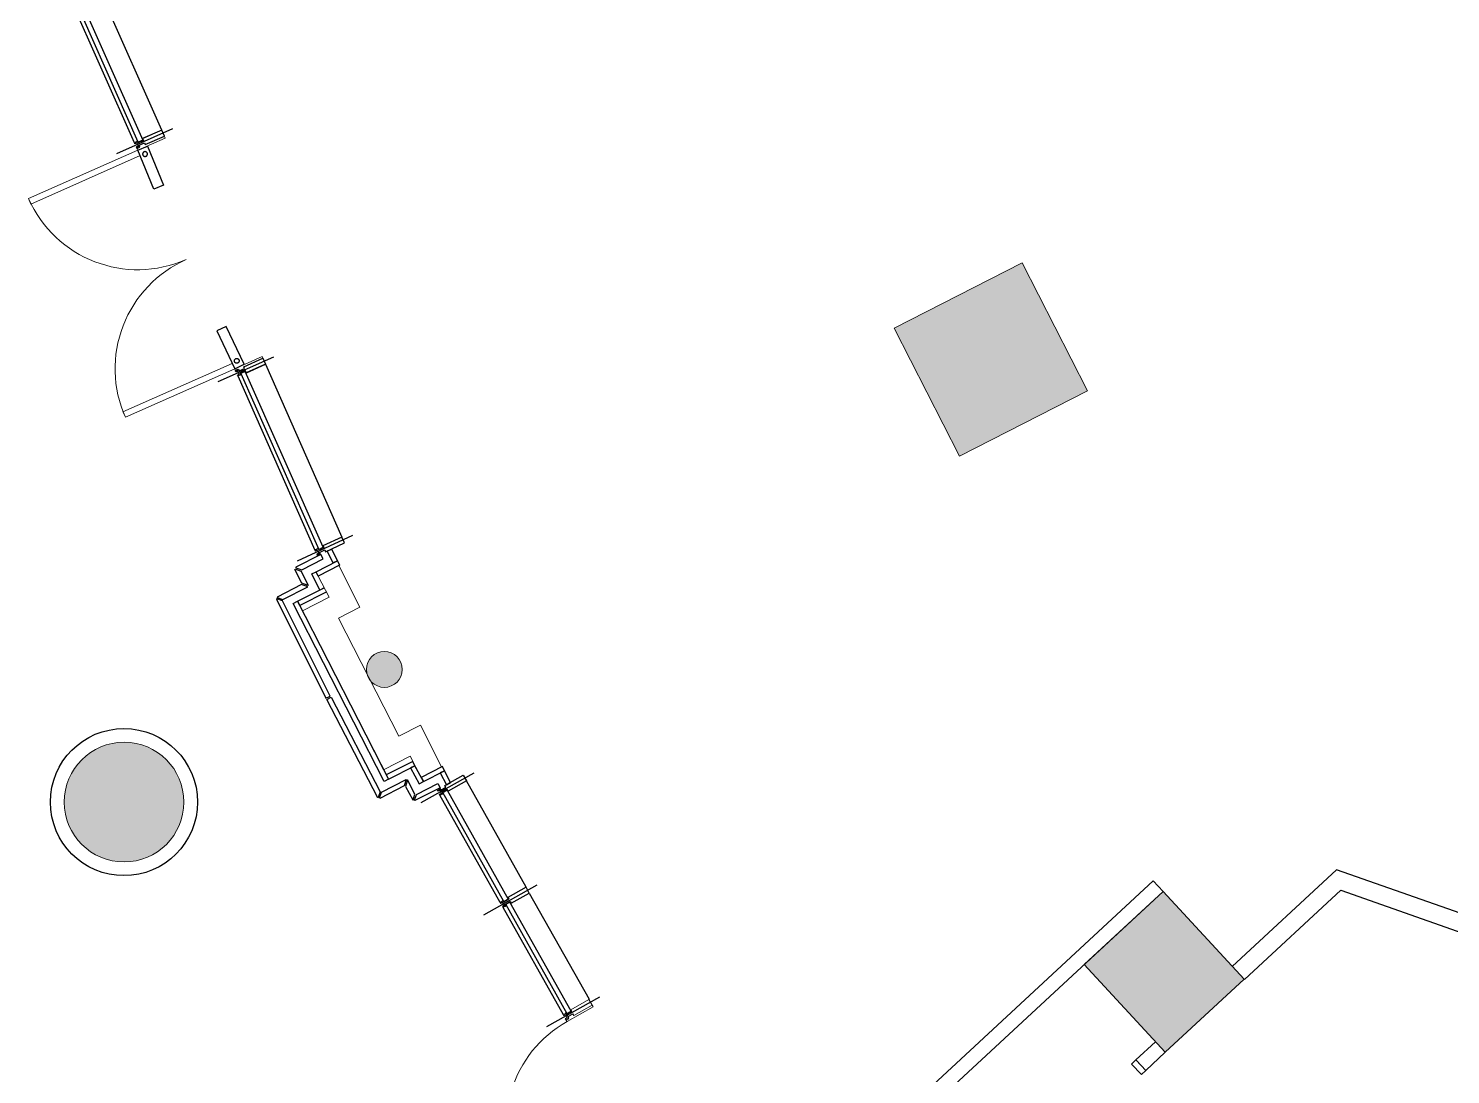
# Model space of a CAD drawing. Header units: centimetres. Extents: x 139057 to 200038, y 34824 to 80516.
# Drawn here: x 164125 to 165314, y 49241 to 50116 of the extents above; entities that cross this region are included whole.
import ezdxf

# ---------------------------------------------------------------- set-up
doc = ezdxf.new("R2010")
doc.units = ezdxf.units.CM
doc.header["$LTSCALE"] = 100
doc.linetypes.add('FLPL-B-P1$0$HIDDEN', pattern=[9.525, 6.35, -3.175])
doc.layers.get('0').update_dxf_attribs({"lineweight": 0})
for name, color, linetype, lineweight in [('410_STRUTTURE_001-AM_0', 7, 'Continuous', 0), ('430_TAVOLATI_001-AM_0', 3, 'Continuous', 0), ('441_SERRAMENTI_001-AM_0', 1, 'Continuous', 0)]:
    doc.layers.add(name, color=color, linetype=linetype, lineweight=lineweight)
for name, color, linetype in [('_retini_strutture', 7, 'Continuous'), ('A-FACCIATA', 8, 'Continuous'), ('A-FACCIATA-montanti', 13, 'Continuous'), ('A-FACCIATA-stone', 13, 'Continuous'), ('A-MCLS3-15', 50, 'Continuous'), ('A-MCLS4-12', 61, 'Continuous'), ('A-SI-PORTE', 5, 'Continuous'), ('FLPL-B-P1$0$A-ABOV', 7, 'FLPL-B-P1$0$HIDDEN')]:
    doc.layers.add(name, color=color, linetype=linetype)

# ---------------------------------------------------------------- blocks, each defined once
blk = doc.blocks.new('FLPL-B-P1$0$invsible closer')
at = {"layer": 'FLPL-B-P1$0$A-ABOV'}
blk.add_line((0, 44), (0, -44), dxfattribs=at)
blk.add_lwpolyline([(0, 44), (0, -44), (351, -44), (351, 44)], close=True, dxfattribs=at)
blk.add_circle((53, 0), 20, dxfattribs=at)
blk = doc.blocks.new('A$C008775F5')
blk.add_lwpolyline([(14809171, 36768593), (14809123, 36768582), (14808886, 36769553), (14808935, 36769565)], close=True)
for points in [[(14810140, 36768802), (14810151, 36768755), (14810168, 36768759), (14810209, 36768589), (14810140, 36768572), (14810081, 36768815, -0.414214), (14810082, 36768817), (14810092, 36768819, -0.414214), (14810093, 36768818), (14810099, 36768796, 0.414214), (14810099, 36768796), (14810106, 36768798)], [(14809077, 36768543), (14809088, 36768496), (14809071, 36768491), (14809113, 36768321), (14809182, 36768338), (14809123, 36768582, 0.414214), (14809122, 36768582), (14809111, 36768580, 0.414214), (14809110, 36768579), (14809116, 36768557, -0.414214), (14809115, 36768556), (14809109, 36768554)]]:
    blk.add_lwpolyline(points, format="xyb")
for points in [[(14810137, 36768829, -0.414214), (14810138, 36768830), (14810144, 36768832, -0.414214), (14810145, 36768831), (14810150, 36768809, 0.414214), (14810151, 36768808), (14810152, 36768809, -0.414214), (14810154, 36768808), (14810154, 36768806), (14810106, 36768794), (14810100, 36768820, -0.414214), (14810101, 36768821), (14810107, 36768823, -0.414214), (14810108, 36768822), (14810112, 36768806, 0.414214), (14810113, 36768806), (14810141, 36768812, 0.414214), (14810141, 36768813)], [(14809066, 36768568, 0.414214), (14809065, 36768569), (14809059, 36768567, 0.414214), (14809059, 36768566), (14809064, 36768544, -0.414214), (14809064, 36768543), (14809062, 36768543, 0.414214), (14809061, 36768542), (14809062, 36768540), (14809110, 36768551), (14809103, 36768577, 0.414214), (14809102, 36768578), (14809096, 36768576, 0.414214), (14809096, 36768575), (14809099, 36768559, -0.414214), (14809099, 36768558), (14809071, 36768552, -0.414214), (14809070, 36768552)]]:
    blk.add_lwpolyline(points, format="xyb", close=True)
for points in [[(14810155, 36768576), (14810114, 36768746), (14810130, 36768750), (14810118, 36768797)], [(14809167, 36768335), (14809126, 36768505), (14809110, 36768501), (14809098, 36768548)]]:
    blk.add_lwpolyline(points)
blk.add_arc((14809109, 36768579), 1000, 13.6705, 100.0097)
at = {"rotation": 15.24461913076097}
blk.add_blockref('FLPL-B-P1$0$invsible closer', (14809134, 36768539), dxfattribs=at)

msp = doc.modelspace()

# ---------------------------------------------------------------- hatches: boundary and pattern name
at = {"layer": '410_STRUTTURE_001-AM_0'}
for points in [[(165010.1, 49812.7), (164955.5, 49919.5), (164848.6, 49865), (164903.2, 49758.1)], [(165141.2, 49320.7), (165073.3, 49394.1), (165007.3, 49332.9), (165075.2, 49259.6)]]:
    msp.add_hatch(color=256, dxfattribs=at).paths.add_polyline_path(points)
h = msp.add_hatch(color=256, dxfattribs=at)
edge = h.paths.add_edge_path()
edge.add_arc((164422.3, 49579.7), 15, 0, 360)
h = msp.add_hatch(color=256, dxfattribs=at)
edge = h.paths.add_edge_path()
edge.add_arc((164204.7, 49468.8), 50, 0, 360)
at = {"layer": '_retini_strutture'}
h = msp.add_hatch(color=256, dxfattribs=at)
h.paths.add_polyline_path([(165238.4, 49215.9), (165209, 49188.8), (165279.1, 49113.1), (165308.5, 49140.3)])
h.paths.add_polyline_path([(165075.4, 49259.5), (165141.5, 49320.6), (165073.5, 49394), (165007.5, 49332.8)])

# ---------------------------------------------------------------- linework, layer by layer
at = {"layer": '410_STRUTTURE_001-AM_0', "elevation": 0}
for points in [[(165010.1, 49812.7), (164955.5, 49919.5), (164848.6, 49865), (164903.2, 49758.1)], [(165141.2, 49320.7), (165073.3, 49394.1), (165007.3, 49332.9), (165075.2, 49259.6)]]:
    msp.add_lwpolyline(points, close=True, dxfattribs=at)
at = {"layer": '410_STRUTTURE_001-AM_0'}
for centre, radius in [((164422.3, 49579.7, 0), 15), ((164204.7, 49468.8, 0), 50)]:
    msp.add_circle(centre, radius, dxfattribs=at)
at = {"layer": '430_TAVOLATI_001-AM_0', "elevation": 0}
msp.add_lwpolyline([(164470.1, 49498.2), (164453, 49489.5), (164443.9, 49507.3), (164421.6, 49495.9), (164353.9, 49628.7), (164376.2, 49640), (164367.1, 49657.8), (164384.2, 49666.6), (164401.9, 49631.8), (164383.9, 49622.7), (164434.4, 49523.8), (164452.4, 49533)], close=True, dxfattribs=at)
at = {"layer": '441_SERRAMENTI_001-AM_0'}
msp.add_line((165058.8, 49244.4, 0), (165051.2, 49252.7, 0), dxfattribs=at)
at = {"layer": '441_SERRAMENTI_001-AM_0', "elevation": 0}
for points in [[(164216.4, 50019.9), (164220.9, 50021.8), (164220.2, 50023.4), (164236.2, 50030.5), (164239.1, 50024), (164216.2, 50013.9, -0.414214), (164216, 50013.9), (164215.6, 50014.9, -0.414214), (164215.6, 50015), (164217.7, 50016, 0.414214), (164217.7, 50016), (164217.5, 50016.6)], [(164301.8, 49827.1), (164306.3, 49829.1), (164307, 49827.5), (164323, 49834.6), (164320.1, 49841.2), (164297.2, 49831, 0.414214), (164297.2, 49830.9), (164297.6, 49829.9, 0.414214), (164297.7, 49829.8), (164299.8, 49830.7, -0.414214), (164299.9, 49830.7), (164300.1, 49830.1)]]:
    msp.add_lwpolyline(points, format="xyb", dxfattribs=at)
for points in [[(164218.2, 50009.3), (164216.2, 50013.9), (164124.7, 49973.3), (164126.8, 49968.8)], [(164295.2, 49835.6), (164297.2, 49831), (164205.8, 49790.5), (164203.8, 49795.1)]]:
    msp.add_lwpolyline(points, close=True, dxfattribs=at)
msp.add_lwpolyline([(165050.7, 49253.2), (165047, 49249.8), (165055.2, 49241), (165058.8, 49244.4)], dxfattribs=at)
at = {"layer": '441_SERRAMENTI_001-AM_0'}
for centre, start, end in [((164216.2, 50013.9, 0), 203.907, 293.907), ((164297.2, 49831, 0), 113.907, 203.907)]:
    msp.add_arc(centre, 100, start, end, dxfattribs=at)
at = {"layer": 'A-FACCIATA'}
for p, q in [((164236.2, 50030.6, 0), (164172.1, 50174.9, 0)), ((164213.4, 50019.9, 0), (164148.7, 50165.6, 0)), ((164245.1, 50031.6, 0), (164198.5, 50010.9, 0)), ((164329.7, 49840.8, 0), (164283.1, 49820.2, 0)), ((164323, 49834.9, 0), (164386.8, 49690.4, 0)), ((164299.7, 49825.2, 0), (164364.2, 49679.4, 0)), ((164395.8, 49691.6, 0), (164349.5, 49670.2, 0)), ((164497.1, 49493.1, 0), (164452.7, 49468.1, 0)), ((164540.8, 49397.6, 0), (164491, 49486.5, 0)), ((164519.1, 49384.8, 0), (164468.8, 49474.6, 0)), ((164549.7, 49399.4, 0), (164505.2, 49374.4, 0)), ((164543.5, 49392.8, 0), (164593.4, 49304.1, 0)), ((164521.3, 49380.9, 0), (164571.8, 49291.1, 0)), ((164602.2, 49305.7, 0), (164557.8, 49280.8, 0))]:
    msp.add_line(p, q, dxfattribs=at)
at = {"layer": 'A-FACCIATA', "elevation": 0}
for points in [[(164216.6, 50020.6), (164151.5, 50167.5), (164155.2, 50169.1), (164220.3, 50022.2)], [(164302.3, 49827), (164367.4, 49680.1), (164371.1, 49681.8), (164306, 49828.7)], [(164522.3, 49385.7), (164471.2, 49476.8), (164474.7, 49478.7), (164525.8, 49387.7)], [(164523.8, 49383.1), (164574.9, 49292.1), (164578.4, 49294.1), (164527.3, 49385.1)]]:
    msp.add_lwpolyline(points, close=True, dxfattribs=at)
at = {"layer": 'A-FACCIATA-montanti', "elevation": 0}
for points in [[(164215.6, 50021), (164213.4, 50020, 0.414214), (164213.4, 50019.9), (164213.6, 50019.3, 0.414214), (164213.8, 50019.3), (164215.3, 50020, -0.414214), (164215.3, 50019.9), (164216.5, 50017.3, -0.414214), (164216.5, 50017.2), (164215, 50016.5, 0.414214), (164214.9, 50016.4), (164215.2, 50015.9, 0.414214), (164215.3, 50015.8), (164217.4, 50016.8), (164217.5, 50016.6, 0.414214), (164217.6, 50016.5), (164217.8, 50016.6), (164217.2, 50018), (164221.7, 50020), (164222.4, 50018.5), (164238.4, 50025.6), (164236.2, 50030.6), (164220.2, 50023.5), (164220.8, 50022), (164216.3, 50020), (164215.7, 50021.4), (164215.5, 50021.3, 0.414214), (164215.5, 50021.1)], [(164302, 49826), (164299.8, 49825.1, -0.414214), (164299.7, 49825.2), (164299.5, 49825.7, -0.414214), (164299.5, 49825.8), (164301, 49826.5, 0.414214), (164301, 49826.6), (164299.9, 49829.2, 0.414214), (164299.8, 49829.3), (164298.3, 49828.6, -0.414214), (164298.2, 49828.6), (164297.9, 49829.2, -0.414214), (164298, 49829.3), (164300.1, 49830.3), (164300, 49830.4, -0.414214), (164300.1, 49830.6), (164300.3, 49830.7), (164300.9, 49829.3), (164305.4, 49831.3), (164304.7, 49832.8), (164320.7, 49839.9), (164322.9, 49834.8), (164306.9, 49827.8), (164306.2, 49829.3), (164301.8, 49827.3), (164302.4, 49825.9), (164302.2, 49825.8, -0.414214), (164302, 49825.9)], [(164366.4, 49680.5), (164364.3, 49679.5, 0.414214), (164364.2, 49679.4), (164364.5, 49678.9, 0.414214), (164364.6, 49678.8), (164366.1, 49679.5, -0.414214), (164366.2, 49679.5), (164367.4, 49676.8, -0.414214), (164367.4, 49676.8), (164365.9, 49676.1, 0.414214), (164365.8, 49676), (164366.1, 49675.4, 0.414214), (164366.2, 49675.4), (164368.3, 49676.3), (164368.4, 49676.2, 0.414214), (164368.5, 49676.1), (164368.7, 49676.2), (164368.1, 49677.6), (164372.6, 49679.6), (164373.2, 49678.1), (164389.1, 49685.5), (164386.8, 49690.4), (164370.9, 49683.1), (164371.6, 49681.6), (164367.2, 49679.6), (164366.6, 49680.9), (164366.3, 49680.8, 0.414214), (164366.3, 49680.7)], [(164470.9, 49475.7), (164468.9, 49474.6, -0.414214), (164468.8, 49474.6), (164468.5, 49475.1, -0.414214), (164468.5, 49475.3), (164470, 49476.1, 0.414214), (164470, 49476.2), (164468.6, 49478.7, 0.414214), (164468.5, 49478.7), (164467.1, 49477.9, -0.414214), (164466.9, 49477.9), (164466.6, 49478.5, -0.414214), (164466.7, 49478.6), (164468.7, 49479.7), (164468.6, 49479.9, -0.414214), (164468.6, 49480), (164468.8, 49480.2), (164469.6, 49478.8), (164473.8, 49481.2), (164473, 49482.7), (164488.3, 49491.2), (164491, 49486.5), (164475.7, 49477.9), (164474.9, 49479.3), (164470.6, 49476.9), (164471.4, 49475.6), (164471.2, 49475.5, -0.414214), (164471, 49475.5)], [(164521.2, 49386), (164519.2, 49384.9, 0.414214), (164519.1, 49384.8), (164519.4, 49384.3, 0.414214), (164519.6, 49384.2), (164521, 49385, -0.414214), (164521.1, 49385), (164522.5, 49382.5, -0.414214), (164522.5, 49382.4), (164521, 49381.6, 0.414214), (164521, 49381.5), (164521.3, 49380.9, 0.414214), (164521.4, 49380.9), (164523.5, 49382), (164523.6, 49381.9, 0.414214), (164523.7, 49381.8), (164523.9, 49381.9), (164523.2, 49383.2), (164527.4, 49385.6), (164528.2, 49384.2), (164543.5, 49392.8), (164540.8, 49397.6), (164525.5, 49389), (164526.4, 49387.6), (164522.1, 49385.2), (164521.3, 49386.5), (164521.1, 49386.4, 0.414214), (164521.1, 49386.2)]]:
    msp.add_lwpolyline(points, format="xyb", close=True, dxfattribs=at)
at = {"layer": 'A-FACCIATA-stone', "elevation": 0}
for points in [[(164348.2, 49665.1), (164348.4, 49664.7), (164353.2, 49663.1), (164371.1, 49672.3), (164369.3, 49675.8)], [(164374.4, 49678.7), (164378.1, 49680.3), (164383.1, 49670.5), (164379.5, 49668.7)], [(164348.1, 49663.5), (164352.8, 49661.9), (164358.7, 49650), (164353.3, 49651.8), (164347.6, 49663.3)], [(164365.3, 49661.4), (164383.1, 49670.5), (164384.9, 49666.9), (164367.1, 49657.8)], [(164352.9, 49650.6), (164332.6, 49640.2), (164332.8, 49639.8), (164337.5, 49638.3), (164358.3, 49648.9)], [(164422.2, 49486.1), (164346.2, 49634.9), (164349.8, 49636.7), (164425.7, 49487.9)], [(164425.7, 49487.9), (164447.8, 49499.2), (164446, 49502.8), (164423.9, 49491.5)], [(164444.3, 49497.4), (164451.3, 49484.1), (164454.9, 49486), (164447.8, 49499.2)], [(164454.9, 49486), (164472.6, 49495), (164470.8, 49498.6), (164453, 49489.5)], [(164438.9, 49482.3), (164418.5, 49471.9), (164418.3, 49472.3), (164419.8, 49477.1), (164440.6, 49487.7)], [(164446.4, 49470.8), (164447.9, 49475.5), (164441.7, 49487.3), (164440, 49481.9), (164446, 49470.6)], [(164447.8, 49470), (164447.6, 49470.4), (164449.1, 49475.2), (164467, 49484.3), (164468.9, 49480.8)], [(164474.2, 49483.3), (164477.7, 49485.3), (164472.6, 49495), (164469.1, 49493.2)]]:
    msp.add_lwpolyline(points, close=True, dxfattribs=at)
for points in [[(164371.9, 49648), (164368.4, 49646.1), (164361.7, 49659.7), (164365.3, 49661.4)], [(164373.7, 49644.4), (164351.6, 49633.1), (164349.8, 49636.7), (164371.9, 49648)], [(164373.5, 49555.7), (164377.1, 49557.5), (164337.2, 49637.1), (164332.4, 49638.7), (164332, 49638.5), (164373.5, 49555.7)], [(164374.1, 49554.7), (164377.7, 49556.5), (164418.7, 49477.4), (164417.2, 49472.7), (164416.8, 49472.5), (164374.1, 49554.7)]]:
    msp.add_lwpolyline(points, dxfattribs=at)
at = {"layer": 'A-FACCIATA-stone'}
msp.add_circle((164204.6, 49468.8, 0), 61.5, dxfattribs=at)
at = {"layer": 'A-MCLS3-15'}
for p, q in [((165218.4, 49412.2, 0), (165131.1, 49331.4, 0)), ((165338.5, 49370.1, 0), (165218.4, 49412.2, 0)), ((165141.3, 49320.4, 0), (165222, 49395.1, 0)), ((165222, 49395.1, 0), (165333.5, 49355.9, 0)), ((165058.8, 49244.4, 0), (165050.7, 49253.2, 0))]:
    msp.add_line(p, q, dxfattribs=at)
at = {"layer": 'A-MCLS4-12'}
for p, q in [((165065.1, 49402.9, 0), (164861.8, 49214.6, 0)), ((165073.3, 49394.1, 0), (165065.1, 49402.9, 0)), ((165073.3, 49394.1, 0), (164878.7, 49213.9, 0)), ((165067, 49268.4, 0), (165050.7, 49253.2, 0)), ((165075.2, 49259.6, 0), (165058.8, 49244.4, 0)), ((165058.8, 49244.4, 0), (165050.7, 49253.2, 0))]:
    msp.add_line(p, q, dxfattribs=at)

# ---------------------------------------------------------------- block references
at = {"layer": '441_SERRAMENTI_001-AM_0', "xscale": 0.1, "yscale": 0.1, "zscale": 0.1, "rotation": 105.66}
msp.add_blockref('A$C008775F5', (4104738.3, -384254, 0), dxfattribs=at)
at = {"layer": 'A-SI-PORTE', "yscale": 0.1, "zscale": 0.1}
for p, xscale, rotation in [((164220.2, 50015.5, 0), -0.1, 112.3310728537512), ((164301.2, 49832.9, 0), 0.1, 115.4810731059493)]:
    msp.add_blockref('FLPL-B-P1$0$invsible closer', p, dxfattribs=dict(at, xscale=xscale, rotation=rotation))

doc.saveas('drawing.dxf')
